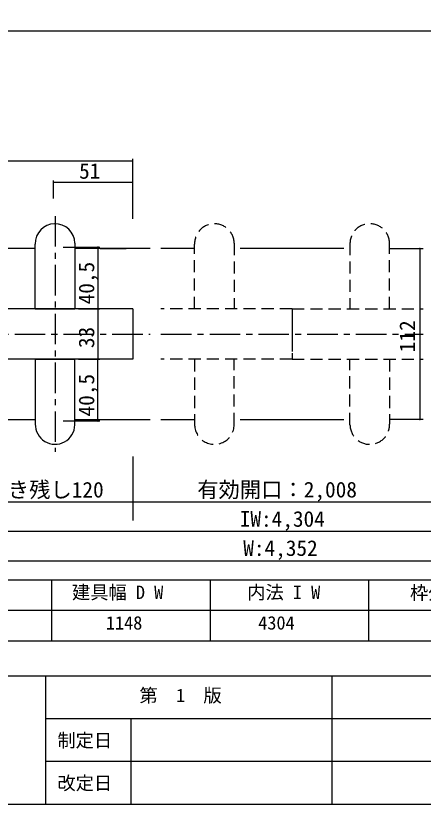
# Model space of a CAD drawing. Units: millimetres, scale not verified. Extents: x -800 to 800, y -554 to 554.
# Drawn here: x -496 to -228, y -554 to -37 of the extents above; entities that cross this region are included whole.
import ezdxf
from ezdxf.enums import TextEntityAlignment as Align

# ---------------------------------------------------------------- set-up
doc = ezdxf.new("R2010")
doc.units = ezdxf.units.MM
doc.header["$LTSCALE"] = 4
doc.linetypes.add('CHAIN1', pattern=[8, 5, -1, 1, -1])
doc.linetypes.add('USER9', pattern=[3, 2, -1])
for name, color, linetype, lineweight in [('1-0', 7, 'Continuous', 25), ('1-3_0', 7, 'Continuous', 25), ('2-0', 7, 'Continuous', 25)]:
    doc.layers.add(name, color=color, linetype=linetype, lineweight=lineweight)
doc.styles.add('ＭＳ ゴシック', font='')
doc.styles.get('ＭＳ ゴシック').set_extended_font_data('MS Gothic')

msp = doc.modelspace()

# ---------------------------------------------------------------- linework, layer by layer
at = {"layer": '1-0'}
for p, q in [((152, -47), (-780, -47)), ((152, -47), (-780, -47)), ((152, -407), (-780, -407)), ((-476, -470), (-476, -554))]:
    msp.add_line(p, q, dxfattribs=at)
at = {"layer": '1-3_0'}
for p, q in [((152, -47), (-780, -47)), ((152, -47), (-780, -47)), ((152, -407), (-780, -407)), ((152, -407), (-780, -407)), ((-472, -407), (-472, -447)), ((-368, -407), (-368, -447)), ((-264, -407), (-264, -447)), ((152, -427), (-780, -427)), ((152, -447), (-780, -447)), ((800, -470), (-800, -470)), ((-476, -470), (-476, -554)), ((-288, -470), (-288, -554)), ((800, -498), (-476, -498)), ((-420, -498), (-420, -554)), ((24, -526), (-476, -526))]:
    msp.add_line(p, q, dxfattribs=at)
msp.add_lwpolyline([(-800, -554), (800, -554), (800, 554), (-800, 554)], close=True, dxfattribs=at)
at = {"layer": '2-0'}
for p, q in [((-684.823, -132.145), (-418.768, -132.145)), ((-418.768, -170.05), (-418.768, -130.895)), ((-470.768, -156.906), (-470.768, -145.042)), ((-418.768, -146.292), (-470.768, -146.292)), ((-456.768, -186.074), (-456.768, -229.19)), ((-482.768, -189.69), (-567.283, -189.69)), ((-482.768, -229.19), (-482.768, -186.689)), ((-464.353, -188.69), (-440.334, -188.69)), ((-423.768, -189.69), (-456.768, -189.69)), ((-407.411, -189.69), (-456.768, -189.69)), ((-441.584, -188.69), (-441.584, -229.19)), ((-440.177, -189.69), (-423.054, -189.69)), ((-378.18, -189.69), (-400.243, -189.69)), ((-280.18, -189.69), (-348.18, -189.69)), ((-250.18, -189.69), (-228.118, -189.69)), ((-230.377, -189.69), (-230.377, -301.69)), ((-418.768, -229.19), (-609.01, -229.19)), ((-447.327, -229.19), (-553.349, -229.19)), ((-482.768, -229.19), (-456.768, -229.19)), ((-454.353, -229.19), (-440.334, -229.19)), ((-441.584, -229.19), (-441.584, -262.19)), ((-482.768, -262.19), (-482.768, -304.69)), ((-482.768, -262.19), (-456.768, -262.19)), ((-456.768, -305.305), (-456.768, -262.19)), ((-454.353, -262.19), (-440.334, -262.19)), ((-441.584, -302.69), (-441.584, -262.19)), ((-514.283, -301.69), (-482.768, -301.69)), ((-464.353, -302.69), (-440.334, -302.69)), ((-456.768, -301.69), (-423.768, -301.69)), ((-456.768, -301.69), (-407.411, -301.69)), ((-440.177, -301.69), (-423.054, -301.69)), ((-400.243, -301.69), (-378.18, -301.69)), ((-348.18, -301.69), (-280.18, -301.69)), ((-228.118, -301.69), (-250.18, -301.69)), ((-418.768, -325.898), (-418.768, -367.847)), ((-418.768, -325.898), (-418.768, -367.847))]:
    msp.add_line(p, q, dxfattribs=at)
at = {"layer": '2-0', "linetype": 'CHAIN1'}
for p, q in [((-469.768, -168.378), (-469.768, -323.001)), ((-720.252, -245.69), (-407.411, -245.69)), ((-400.243, -245.69), (-228.118, -245.69)), ((-239.272, -245.69), (-228.118, -245.69))]:
    msp.add_line(p, q, dxfattribs=at)
at = {"layer": '2-0', "linetype": 'USER9'}
for p, q in [((-352.18, -186.074), (-352.18, -229.19)), ((-276.18, -186.074), (-276.18, -229.19)), ((-378.18, -229.19), (-378.18, -186.689)), ((-250.18, -229.19), (-250.18, -186.689)), ((-314.18, -229.19), (-400.243, -229.19)), ((-314.18, -229.19), (-314.18, -257.19)), ((-314.18, -229.19), (-228.118, -229.19)), ((-314.18, -262.19), (-400.243, -262.19)), ((-378.18, -262.19), (-378.18, -304.69)), ((-352.18, -305.305), (-352.18, -262.19)), ((-276.18, -305.305), (-276.18, -262.19)), ((-250.18, -262.19), (-250.18, -304.69))]:
    msp.add_line(p, q, dxfattribs=at)
at = {"layer": '2-0'}
for points in [[(-418.768, -229.19), (-418.768, -262.19), (-609.01, -262.19)], [(-708.823, -276.19), (-708.823, -394.37), (-314.18, -394.37), (104, -394.37)], [(-114.078, -356.036), (-314.18, -356.036), (-514.283, -356.036)], [(80, -375.252), (-314.18, -375.252), (-684.823, -375.252)]]:
    msp.add_lwpolyline(points, dxfattribs=at)
at = {"layer": '2-0', "linetype": 'USER9'}
msp.add_lwpolyline([(-314.18, -234.19), (-314.18, -262.19), (-228.118, -262.19)], dxfattribs=at)
at = {"layer": '2-0'}
for centre, radius, start, end in [((-418.768, -132.145), 0.156, 0, 180), ((-418.768, -132.145), 0.156, 180, 0), ((-470.768, -146.292), 0.156, 0, 180), ((-470.768, -146.292), 0.156, 0, 180), ((-470.768, -146.292), 0.156, 180, 0), ((-470.768, -146.292), 0.156, 180, 0), ((-418.768, -146.292), 0.156, 0, 180), ((-418.768, -146.292), 0.156, 0, 180), ((-418.768, -146.292), 0.156, 180, 0), ((-418.768, -146.292), 0.156, 180, 0), ((-469.768, -186.382), 13.004, 1.35522, 181.35522), ((-441.584, -188.69), 0.156, 90, 270), ((-441.584, -188.69), 0.156, 270, 90), ((-230.377, -189.69), 0.156, 90, 270), ((-230.377, -189.69), 0.156, 270, 90), ((-441.584, -229.19), 0.156, 90, 270), ((-441.584, -229.19), 0.156, 90, 270), ((-441.584, -229.19), 0.156, 270, 90), ((-441.584, -229.19), 0.156, 270, 90), ((-441.584, -262.19), 0.156, 90, 270), ((-441.584, -262.19), 0.156, 90, 270), ((-441.584, -262.19), 0.156, 270, 90), ((-441.584, -262.19), 0.156, 270, 90), ((-469.768, -304.997), 13.004, 178.64478, 358.64478), ((-441.584, -302.69), 0.156, 90, 270), ((-441.584, -302.69), 0.156, 270, 90), ((-230.377, -301.69), 0.156, 90, 270), ((-230.377, -301.69), 0.156, 270, 90), ((-418.768, -356.036), 0.156, 0, 180), ((-418.768, -356.036), 0.156, 0, 180), ((-418.768, -356.036), 0.156, 180, 0), ((-418.768, -356.036), 0.156, 180, 0)]:
    msp.add_arc(centre, radius, start, end, dxfattribs=at)
at = {"layer": '2-0', "linetype": 'USER9'}
for centre, start, end in [((-365.18, -186.382), 1.35522, 181.35522), ((-263.18, -186.382), 358.64478, 178.64478), ((-365.18, -304.997), 178.64478, 358.64478), ((-263.18, -304.997), 181.35522, 1.35522)]:
    msp.add_arc(centre, 13.004, start, end, dxfattribs=at)

# ---------------------------------------------------------------- texts
at = {"layer": '1-3_0', "style": 'ＭＳ ゴシック'}
for s, p in [('建具幅 D W', (-458.68, -422.098)), ('内法 I W', (-343.653, -422.098)), ('枠外 W', (-236.833, -422.408)), ('1148', (-436.431, -442.098)), ('4304', (-336.431, -442.098)), ('第\u30001\u3000版', (-414.389, -489.685)), ('制定日', (-468.246, -519.17)), ('改定日', (-468.246, -547.17))]:
    msp.add_text(s, height=8.798, dxfattribs=at).set_placement(p, align=Align.BOTTOM_LEFT)
at = {"layer": '2-0', "style": 'ＭＳ ゴシック'}
for s, p in [('51', (-453.984, -146.924)), ('引き残し120', (-514.762, -355.979)), ('有効開口：2,008', (-376.481, -355.916)), ('IW:4,304', (-348.543, -375.132)), ('W:4,352', (-346.236, -394.25))]:
    msp.add_text(s, height=10.26, dxfattribs=at).set_placement(p, align=Align.BOTTOM_LEFT)
for s, p in [('40,5', (-440.952, -226.248)), ('112', (-230.371, -257.63)), ('33', (-440.952, -254.905)), ('40,5', (-440.952, -299.748))]:
    msp.add_text(s, height=10.26, rotation=90, dxfattribs=at).set_placement(p, align=Align.BOTTOM_LEFT)

doc.saveas('drawing.dxf')
